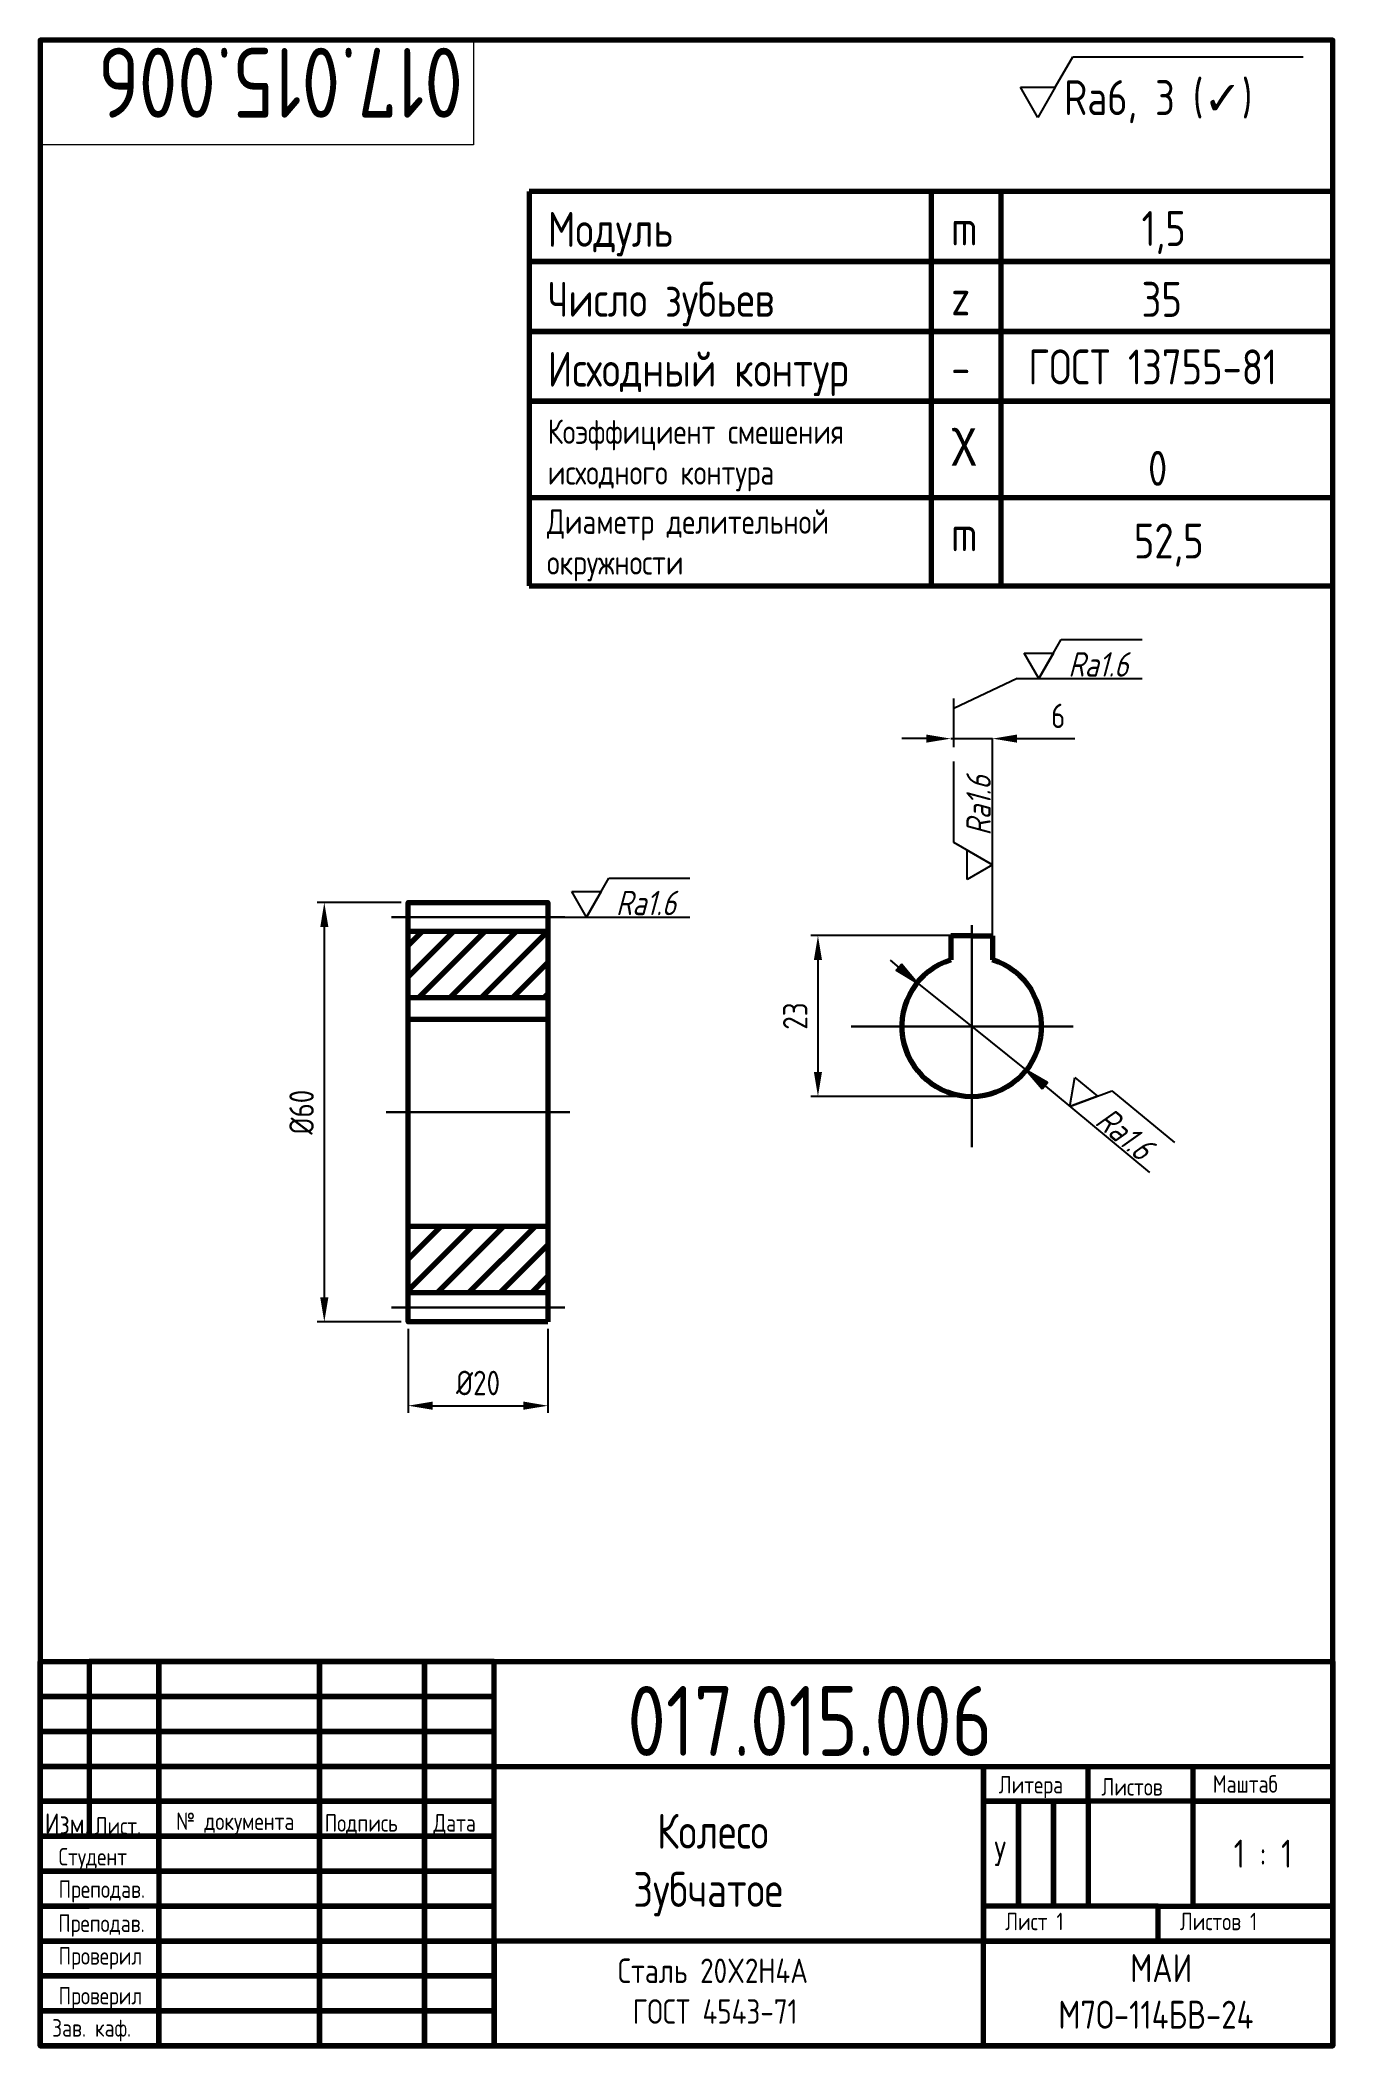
# Paper-space layout 'Лист1' of a CAD drawing. Header units: millimetres. Extents: x 20 to 205, y 5 to 292.
import ezdxf

# ---------------------------------------------------------------- set-up
doc = ezdxf.new("R2010")
doc.units = ezdxf.units.MM
doc.linetypes.add('CENTER', pattern=[50.8, 31.75, -6.35, 6.35, -6.35])
for name, color, linetype, lineweight in [('AM_5', 3, 'Continuous', 25), ('Оси', 1, 'CENTER', 30), ('Основной', 250, 'Continuous', 70), ('Размеры', 3, 'Continuous', 25), ('Текст', 7, 'Continuous', 20)]:
    doc.layers.add(name, color=color, linetype=linetype, lineweight=lineweight)
doc.styles.get("Standard").update_dxf_attribs({"font": 'arial.ttf'})
doc.styles.add('ГОСТ', font='GOST_A.TTF')
doc.dimstyles.new('AM_ISO$0', dxfattribs={"dimtxt": 3.5005, "dimasz": 3.5, "dimexe": 1, "dimexo": 1, "dimgap": 1.5, "dimtad": 1, "dimdsep": 46, "dimtxsty": 'ГОСТ', "dimcen": 0, "dimclrd": 256, "dimclre": 256, "dimclrt": 256, "dimadec": 0, "dimazin": 2, "dimtp": 0.1, "dimtm": 0.1, "dimtfac": 0.71, "dimtmove": 0, "dimatfit": 3, "dimfxl": 1, "dimlwd": -1, "dimlwe": -1, "dimarcsym": 1})

# ---------------------------------------------------------------- blocks, each defined once
blk = doc.blocks.new('*D14')
at = {"layer": 'AM_5', "linetype": 'ByBlock', "transparency": 16777216}
for p, q in [((71.67, 168.6), (59.67, 168.6)), ((60.67, 165.1), (60.67, 112.1)), ((71.67, 108.6), (59.67, 108.6))]:
    blk.add_line(p, q, dxfattribs=at)
at = {"layer": 'AM_5', "transparency": 16777216}
for points in [[(60.09, 165.1), (61.25, 165.1), (60.67, 168.6)], [(60.09, 112.1), (61.25, 112.1), (60.67, 108.6)]]:
    blk.add_solid(points, dxfattribs=at)
at = {"layer": 'Defpoints', "color": 0, "transparency": 16777216}
for p in [(72.67, 168.6), (60.67, 108.6), (72.67, 108.6)]:
    blk.add_point(p, dxfattribs=at)
at = {"layer": 'AM_5', "transparency": 16777216, "insert": (57.42, 138.6), "char_height": 3.501, "attachment_point": 5, "rotation": 90, "style": 'ГОСТ'}
blk.add_mtext('%%C60', dxfattribs=at)
blk = doc.blocks.new('*D15')
at = {"layer": 'AM_5', "linetype": 'ByBlock', "transparency": 16777216}
for p, q in [((72.67, 107.6), (72.67, 95.6)), ((92.67, 107.6), (92.67, 95.6)), ((76.17, 96.6), (89.17, 96.6))]:
    blk.add_line(p, q, dxfattribs=at)
at = {"layer": 'AM_5', "transparency": 16777216}
for points in [[(76.17, 97.19), (76.17, 96.02), (72.67, 96.6)], [(89.17, 97.19), (89.17, 96.02), (92.67, 96.6)]]:
    blk.add_solid(points, dxfattribs=at)
at = {"layer": 'Defpoints', "color": 0, "transparency": 16777216}
for p in [(72.67, 108.6), (92.67, 108.6), (92.67, 96.6)]:
    blk.add_point(p, dxfattribs=at)
at = {"layer": 'AM_5', "transparency": 16777216, "insert": (82.67, 99.85), "char_height": 3.501, "attachment_point": 5, "style": 'ГОСТ'}
blk.add_mtext('%%C20', dxfattribs=at)
blk = doc.blocks.new('*D16')
at = {"layer": 'AM_5', "linetype": 'ByBlock', "transparency": 16777216}
for p, q in [((152.31, 163.86), (130.31, 163.86)), ((131.31, 160.36), (131.31, 144.36)), ((152.31, 140.86), (130.31, 140.86))]:
    blk.add_line(p, q, dxfattribs=at)
at = {"layer": 'AM_5', "transparency": 16777216}
for points in [[(130.73, 160.36), (131.89, 160.36), (131.31, 163.86)], [(130.73, 144.36), (131.89, 144.36), (131.31, 140.86)]]:
    blk.add_solid(points, dxfattribs=at)
at = {"layer": 'Defpoints', "color": 0, "transparency": 16777216}
for p in [(153.31, 163.86), (131.31, 140.86), (153.31, 140.86)]:
    blk.add_point(p, dxfattribs=at)
at = {"layer": 'AM_5', "transparency": 16777216, "insert": (128.06, 152.36), "char_height": 3.501, "attachment_point": 5, "rotation": 90, "style": 'ГОСТ'}
blk.add_mtext('23', dxfattribs=at)
blk = doc.blocks.new('*D17')
at = {"layer": 'AM_5', "linetype": 'ByBlock', "transparency": 16777216}
for p, q in [((146.81, 192.05), (143.31, 192.05)), ((150.31, 192.05), (156.31, 192.05)), ((159.81, 192.05), (168.06, 192.05))]:
    blk.add_line(p, q, dxfattribs=at)
at = {"layer": 'AM_5', "transparency": 16777216}
for points in [[(146.81, 192.64), (146.81, 191.47), (150.31, 192.05)], [(159.81, 192.64), (159.81, 191.47), (156.31, 192.05)]]:
    blk.add_solid(points, dxfattribs=at)
at = {"layer": 'Defpoints', "color": 0, "transparency": 16777216}
for p in [(150.31, 192.05), (150.31, 192.05), (156.31, 192.05)]:
    blk.add_point(p, dxfattribs=at)
at = {"layer": 'AM_5', "transparency": 16777216, "insert": (165.69, 195.31), "char_height": 3.5, "attachment_point": 5, "style": 'ГОСТ'}
blk.add_mtext('6', dxfattribs=at)

psp = doc.layouts.new('Лист1')

# ---------------------------------------------------------------- hatches: boundary and pattern name
at = {"layer": 'Основной'}
h = psp.add_hatch(dxfattribs=at)
h.set_pattern_fill('ANSI31', color=256)
h.paths.add_polyline_path([(92.671, 164.452), (72.671, 164.452), (72.671, 154.947), (92.671, 154.947)])
h.paths.add_polyline_path([(92.671, 122.257), (72.671, 122.257), (72.671, 112.751), (92.671, 112.751)])
at = {"layer": 'Размеры'}
h = psp.add_hatch(color=256, dxfattribs=at)
h.dxf.hatch_style = 1
h.paths.add_polyline_path([(145.516, 157.12), (143.245, 159.801), (142.493, 158.914)])
h = psp.add_hatch(color=256, dxfattribs=at)
h.dxf.hatch_style = 1
h.paths.add_polyline_path([(161.106, 144.592), (163.41, 141.94), (164.151, 142.836)])

# ---------------------------------------------------------------- linework, layer by layer
at = {"layer": 'Оси'}
for p, q in [((95.07, 166.527), (70.273, 166.527)), ((153.311, 133.606), (153.311, 168.106)), ((136.061, 150.856), (170.561, 150.856)), ((69.525, 138.602), (95.818, 138.602)), ((92.671, 112.751), (92.671, 108.602)), ((95.07, 110.677), (70.273, 110.677))]:
    psp.add_line(p, q, dxfattribs=at)
at = {"layer": 'Основной'}
for p, q in [((205, 270.316), (90, 270.316)), ((90, 270.316), (90, 260.316)), ((147.5, 270.316), (147.5, 213.894)), ((157.5, 270.316), (157.5, 213.894)), ((90, 260.316), (205, 260.316)), ((205, 260.316), (90, 260.316)), ((90, 260.316), (90, 250.316)), ((90, 250.316), (205, 250.316)), ((205, 250.316), (90, 250.316)), ((90, 250.316), (90, 240.316)), ((90, 240.316), (205, 240.316)), ((205, 240.316), (90, 240.316)), ((90, 240.316), (90, 222.479)), ((90, 226.556), (205, 226.556)), ((90, 222.479), (90, 213.894)), ((90, 213.894), (205, 213.894)), ((92.671, 164.452), (72.671, 164.452)), ((153.311, 163.856), (150.311, 163.856)), ((150.311, 163.856), (150.311, 160.396)), ((153.311, 163.856), (156.311, 163.856)), ((156.311, 163.856), (156.311, 160.396)), ((92.671, 154.947), (72.671, 154.947)), ((92.671, 151.86), (72.671, 151.86)), ((92.671, 122.257), (72.671, 122.257)), ((92.671, 112.751), (72.671, 112.751)), ((170, 40), (170, 45)), ((185, 25), (185, 45))]:
    psp.add_line(p, q, dxfattribs=at)
for points in [[(20, 5), (205, 5), (205, 292), (20, 292)], [(92.671, 108.602), (72.671, 108.602), (72.671, 168.602), (92.671, 168.602)], [(205, 5), (20, 5), (20, 60), (205, 60)], [(20, 60), (27, 60), (27, 55), (20, 55)], [(27, 55), (37, 55), (37, 60), (27, 60)], [(37, 55), (60, 55), (60, 60), (37, 60)], [(60, 55), (75, 55), (75, 60), (60, 60)], [(75, 55), (85, 55), (85, 60), (75, 60)], [(20, 55), (27, 55), (27, 50), (20, 50)], [(27, 50), (37, 50), (37, 55), (27, 55)], [(37, 50), (60, 50), (60, 55), (37, 55)], [(60, 50), (75, 50), (75, 55), (60, 55)], [(75, 50), (85, 50), (85, 55), (75, 55)], [(20, 50), (27, 50), (27, 45), (20, 45)], [(27, 45), (37, 45), (37, 50), (27, 50)], [(37, 45), (60, 45), (60, 50), (37, 50)], [(60, 45), (75, 45), (75, 50), (60, 50)], [(75, 45), (85, 45), (85, 50), (75, 50)], [(20, 45), (27, 45), (27, 40), (20, 40)], [(27, 40), (37, 40), (37, 45), (27, 45)], [(37, 40), (60, 40), (60, 45), (37, 45)], [(60, 40), (75, 40), (75, 45), (60, 45)], [(75, 40), (85, 40), (85, 45), (75, 45)], [(155, 20), (85, 20), (85, 45), (155, 45)], [(205, 20), (155, 20), (155, 45), (205, 45)], [(155, 45), (205, 45), (205, 40), (155, 40)], [(20, 40), (27, 40), (27, 35), (20, 35)], [(27, 35), (37, 35), (37, 40), (27, 40)], [(37, 35), (60, 35), (60, 40), (37, 40)], [(60, 35), (75, 35), (75, 40), (60, 40)], [(75, 35), (85, 35), (85, 40), (75, 40)], [(155, 40), (160, 40), (160, 25), (155, 25)], [(160, 40), (165, 40), (165, 25), (160, 25)], [(165, 40), (170, 40), (170, 25), (165, 25)], [(205, 25), (185, 25), (185, 40), (205, 40)], [(37, 30), (60, 30), (60, 35), (37, 35)], [(60, 30), (75, 30), (75, 35), (60, 35)], [(75, 30), (85, 30), (85, 35), (75, 35)], [(37, 25), (60, 25), (60, 30), (37, 30)], [(60, 25), (75, 25), (75, 30), (60, 30)], [(75, 25), (85, 25), (85, 30), (75, 30)], [(37, 20), (60, 20), (60, 25), (37, 25)], [(60, 20), (75, 20), (75, 25), (60, 25)], [(75, 20), (85, 20), (85, 25), (75, 25)], [(155, 20), (180, 20), (180, 25), (155, 25)], [(180, 25), (205, 25), (205, 20), (180, 20)], [(37, 15), (60, 15), (60, 20), (37, 20)], [(60, 15), (75, 15), (75, 20), (60, 20)], [(75, 15), (85, 15), (85, 20), (75, 20)], [(85, 5), (155, 5), (155, 20), (85, 20)], [(155, 20), (205, 20), (205, 5), (155, 5)], [(37, 10), (60, 10), (60, 15), (37, 15)], [(60, 10), (75, 10), (75, 15), (60, 15)], [(75, 10), (85, 10), (85, 15), (75, 15)], [(37, 5), (60, 5), (60, 10), (37, 10)], [(60, 5), (75, 5), (75, 10), (60, 10)], [(75, 5), (85, 5), (85, 10), (75, 10)]]:
    psp.add_lwpolyline(points, close=True, dxfattribs=at)
for points in [[(27, 30), (20, 30), (20, 35), (27, 35)], [(27, 30), (37, 30), (37, 35), (27, 35)], [(27, 25), (20, 25), (20, 30), (27, 30)], [(37, 30), (27, 30)], [(27, 20), (20, 20), (20, 25), (27, 25)], [(27, 20), (37, 20), (37, 25), (27, 25)], [(27, 15), (20, 15), (20, 20), (27, 20)], [(27, 15), (37, 15), (37, 20), (27, 20)], [(27, 10), (20, 10), (20, 15), (27, 15)], [(27, 10), (37, 10), (37, 15), (27, 15)], [(27, 5), (20, 5), (20, 10), (27, 10)], [(27, 5), (37, 5), (37, 10), (27, 10)]]:
    psp.add_lwpolyline(points, dxfattribs=at)
psp.add_arc((153.311, 150.856), 10, 107.4576, 72.5424, dxfattribs=at)
at = {"layer": 'Размеры'}
for p, q in [((165.279, 285.269), (167.779, 289.599)), ((167.779, 289.599), (200.762, 289.599)), ((160.279, 285.269), (165.279, 285.269)), ((162.779, 280.939), (160.279, 285.269)), ((165.279, 285.269), (162.779, 280.939)), ((162.931, 200.663), (160.832, 204.298)), ((160.832, 204.298), (165.029, 204.298)), ((162.931, 200.663), (166.136, 206.214)), ((165.029, 204.298), (162.931, 200.663)), ((166.136, 206.214), (177.721, 206.214)), ((159.799, 200.663), (150.759, 196.354)), ((159.799, 200.663), (177.721, 200.663)), ((150.759, 190.811), (150.759, 197.811)), ((156.311, 163.856), (156.311, 192.055)), ((150.759, 177.178), (150.759, 188.763)), ((156.311, 170.84), (156.311, 188.763)), ((156.311, 173.973), (150.759, 177.178)), ((152.676, 171.874), (152.676, 176.071)), ((152.676, 176.071), (156.311, 173.973)), ((156.311, 173.973), (152.676, 171.874)), ((98.202, 166.527), (96.103, 170.162)), ((96.103, 170.162), (100.3, 170.162)), ((98.202, 166.527), (101.407, 172.079)), ((100.3, 170.162), (98.202, 166.527)), ((101.407, 172.079), (112.992, 172.079)), ((95.07, 166.527), (112.992, 166.527)), ((145.516, 157.12), (141.702, 160.353)), ((145.516, 157.12), (153.311, 150.856)), ((153.311, 150.856), (161.106, 144.592)), ((161.106, 144.592), (164.96, 141.407)), ((167.374, 139.411), (168.072, 143.55)), ((168.072, 143.55), (171.307, 140.876)), ((164.96, 141.407), (178.775, 129.989)), ((167.374, 139.411), (173.381, 141.649)), ((171.307, 140.876), (167.374, 139.411)), ((173.381, 141.649), (182.311, 134.268))]:
    psp.add_line(p, q, dxfattribs=at)
for points in [[(143.245, 159.801), (142.493, 158.914), (145.516, 157.12)], [(163.41, 141.94), (164.151, 142.836), (161.106, 144.592)]]:
    psp.add_lwpolyline(points, close=True, dxfattribs=at)
at = {"layer": 'Текст'}
psp.add_lwpolyline([(20, 292), (82, 292), (82, 277), (20, 277)], close=True, dxfattribs=at)

# ---------------------------------------------------------------- texts
at = {"layer": 'Основной', "attachment_point": 1}
for s, insert, char_height in [('{\\fGOST type A|b0|i0|c204|p34;Модуль}', (92.641, 267.417), 5), ('{\\fGOST type A|b0|i0|c204|p34;1,5}', (177.625, 267.54), 5), ('{\\fGOST type A|b0|i0|c0|p34;m}', (150.375, 267.611), 5), ('{\\fGOST type A|b0|i0|c204|p34;Число зубьев}', (92.641, 257.417), 5), ('{\\fGOST type A|b0|i0|c0|p34;z}', (150.375, 257.611), 5), ('{\\fGOST type A|b0|i0|c204|p34;35}', (177.625, 257.398), 5), ('{\\fGOST type A|b0|i0|c204|p34;Исходный контур}', (92.641, 247.417), 5), ('{\\fGOST type A|b0|i0|c204|p34;ГОСТ 13755-81}', (161.406, 247.732), 5), ('{\\fGOST type A|b0|i0|c204|p34;-}', (150.371, 247.611), 5), ('{\\fGOST type A|b0|i0|c204|p34;Коэффициент смешения ^Jисходного контура}', (92.636, 237.729), 3.5005), ('χ', (150.375, 237.611), 5), ('{\\fGOST type A|b0|i0|c204|p34;0}', (178.546, 233.226), 5), ('{\\fGOST type A|b0|i0|c204|p34;Диаметр делительной \\Pокружности}', (92.53, 224.854), 3.5), ('{\\fGOST type A|b0|i0|c0|p34;m}', (150.371, 223.852), 5), ('{\\fGOST type A|b0|i0|c204|p34;52,5}', (176.523, 222.832), 5)]:
    psp.add_mtext_dynamic_manual_height_columns(s, width=72.88163, gutter_width=12.5, heights=[0], dxfattribs=dict(at, insert=insert, char_height=char_height))
at = {"layer": 'Размеры', "attachment_point": 1}
for s, width, gutter_width, heights, insert, char_height in [('{\\fGOST type A|b0|i0|c0|p34;Ra6, 3 (}✓{\\fGOST type A|b0|i0|c0|p34;)}', 37.78071, 12.5, [7.205], (166.529, 286.274), 5), ('{\\fGOST type A|b0|i1|c0|p34;Ra1.6}', 25.67545, 17.489, [0], (167.128, 204.422), 3.49774), ('{\\fGOST type A|b0|i1|c0|p34;Ra1.6}', 25.67545, 17.489, [0], (102.399, 170.287), 3.49774)]:
    psp.add_mtext_dynamic_manual_height_columns(s, width=width, gutter_width=gutter_width, heights=heights, dxfattribs=dict(at, insert=insert, char_height=char_height))
at = {"layer": 'Размеры', "char_height": 3.49774, "attachment_point": 1}
for insert, rotation in [((152.551, 178.17), 90), ((173.005, 139.635), 320.4267)]:
    psp.add_mtext_dynamic_manual_height_columns('{\\fGOST type A|b0|i1|c0|p34;Ra1.6}', width=25.67545, gutter_width=17.489, heights=[0], dxfattribs=dict(at, insert=insert, rotation=rotation))
at = {"layer": 'Текст', "insert": (80.516, 280.906), "char_height": 10, "attachment_point": 1, "rotation": 180}
psp.add_mtext_dynamic_manual_height_columns('{\\fGOST type A|b0|i0|c204|p34;0\\fGOST type A|b0|i0|c0|p34;1\\fGOST type A|b0|i0|c204|p34;7.01\\fGOST type A|b0|i0|c0|p34;5\\fGOST type A|b0|i0|c204|p34;.006}', width=120, gutter_width=12.5, heights=[0], dxfattribs=at)
at = {"layer": 'Текст', "attachment_point": 1}
for s, width, insert, char_height in [('{\\fGOST type A|b0|i0|c204|p34;0\\fGOST type A|b0|i0|c0|p34;1\\fGOST type A|b0|i0|c204|p34;7.01\\fGOST type A|b0|i0|c0|p34;5\\fGOST type A|b0|i0|c204|p34;.006}', 120, (104.035, 56.493), 10), ('\\pi23.28511;{\\fGOST type A|b0|i0|c204|p34;Колесо\\P\\pi19.88982;Зубчатое}', 63.36792, (85, 38.222), 5), ('{\\fGOST type A|b0|i0|c204|p34;У}', 63.36792, (156.543, 34.22), 3.5), ('\\pi17.67646;{\\fGOST type A|b0|i0|c204|p34;Сталь 20\\fGOST type A|b0|i0|c0|p34;X2H4A\\P\\pi19.80047;\\fGOST type A|b0|i0|c204|p34;ГОСТ 4543-71}', 63.36792, (85, 17.5), 3.5)]:
    psp.add_mtext_dynamic_manual_height_columns(s, width=width, gutter_width=12.5, heights=[0], dxfattribs=dict(at, insert=insert, char_height=char_height))
at = {"layer": 'Текст', "style": 'ГОСТ'}
for s, width, heights, insert, char_height, attachment_point in [('Литера', 15, [0], (157.181, 43.622), 2.5, 1), ('Листов', 15, [0], (171.885, 43.314), 2.5, 1), ('Маштаб', 30, [0], (187.812, 43.721), 2.5, 1), ('Изм.', 4.24529, [0], (20.679, 38.282), 3, 1), ('№ документа', 22.31239, [0], (39.475, 38.392), 2.5, 1), ('1 : 1', 20, [0], (195, 32.5), 4, 5), ('Студент', 17, [0], (22.648, 33.315), 2.5, 1), ('Преподав.', 17, [0], (22.645, 28.678), 2.5, 1), ('Преподав.', 17, [0], (22.587, 23.797), 2.5, 1), ('Лист 1', 25, [0], (158.104, 24.051), 2.5, 1), ('Листов 1', 25, [0], (183.104, 24.051), 2.5, 1), ('Проверил', 14.34686, [0], (22.653, 19.128), 2.5, 1), ('\\pi20.99571;МАИ\\P\\pi10.70264;М7О-114БВ-24', 50, [0], (155, 18.128), 4, 1), ('Проверил', 14.34686, [0], (22.653, 13.432), 2.5, 1), ('Зав. каф.', 13.02451, [7.58], (21.728, 8.819), 2.5, 1)]:
    psp.add_mtext_dynamic_manual_height_columns(s, width=width, gutter_width=12.5, heights=heights, dxfattribs=dict(at, insert=insert, char_height=char_height, attachment_point=attachment_point))
at = {"layer": 'Текст', "insert": (27.81, 37.74), "char_height": 2.5, "width": 6.25625, "attachment_point": 1, "style": 'ГОСТ'}
psp.add_mtext('Лист.', dxfattribs=at)
at = {"layer": 'Текст', "char_height": 2.5, "attachment_point": 1, "style": 'ГОСТ'}
for s, insert in [('Подпись', (60.727, 38.15)), ('Дата', (76.289, 38.165))]:
    psp.add_mtext(s, dxfattribs=dict(at, insert=insert))

# ---------------------------------------------------------------- dimensions: what is measured, and where the dimension line sits
at = {"layer": 'AM_5'}
dim = psp.add_linear_dim(base=(150.311, 192.055), p1=(156.311, 192.055), p2=(150.311, 192.055), dimstyle='AM_ISO$0', dxfattribs=at)
dim.commit()
dim.dimension.update_dxf_attribs({"geometry": '*D17', "text_midpoint": (165.687, 192.055), "dimtype": 160})
for base, p1, p2, angle, picture, middle in [((60.671, 108.602), (72.671, 168.602), (72.671, 108.602), 90, '*D14', (57.42, 138.602)), ((92.671, 96.602), (72.671, 108.602), (92.671, 108.602), 0, '*D15', (82.671, 99.853))]:
    dim = psp.add_linear_dim(base=base, p1=p1, p2=p2, angle=angle, text='%%C<>', dimstyle='AM_ISO$0', override={"dimpost": ''}, dxfattribs=at)
    dim.commit()
    dim.dimension.update_dxf_attribs({"geometry": picture, "text_midpoint": middle})
dim = psp.add_linear_dim(base=(131.311, 140.856), p1=(153.311, 163.856), p2=(153.311, 140.856), angle=90, dimstyle='AM_ISO$0', override={"dimpost": ''}, dxfattribs=at)
dim.commit()
dim.dimension.update_dxf_attribs({"geometry": '*D16', "text_midpoint": (128.059, 152.356)})

doc.saveas('drawing.dxf')
